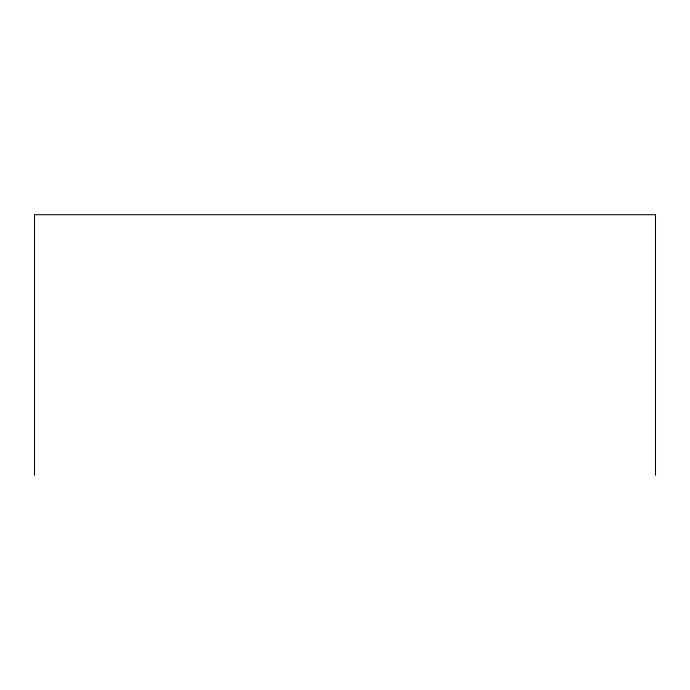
<?xml version="1.0" encoding="UTF-8"?>
<svg xmlns="http://www.w3.org/2000/svg" width="690" height="690" viewBox="0 0 690 690"><rect width="100%" height="100%" fill="white"/><g stroke="black" fill="none" stroke-linecap="round" stroke-linejoin="round"><path stroke-width="1.03" d="M655.5 475.289L655.5 214.711L34.5 214.711L34.5 475.289"/></g></svg>
